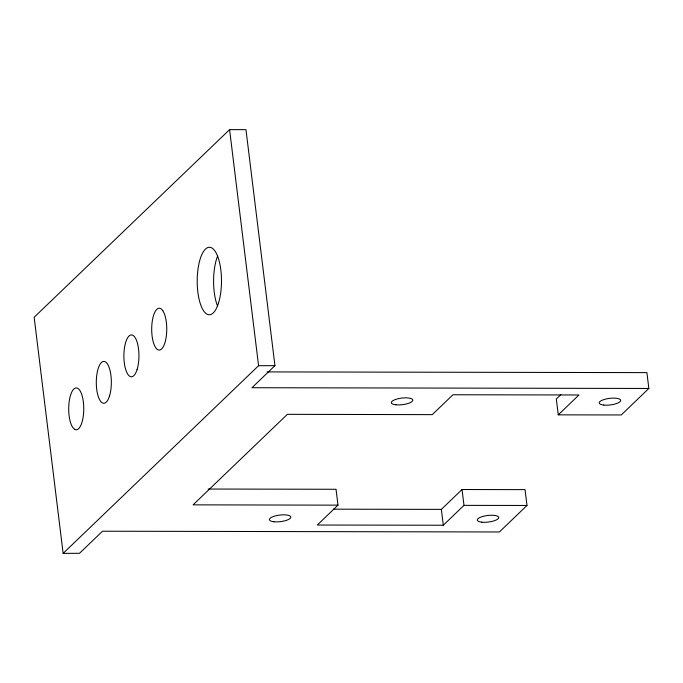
<?xml version="1.0" encoding="UTF-8"?>
<svg xmlns="http://www.w3.org/2000/svg" width="683" height="683" viewBox="0 0 683 683"><rect width="100%" height="100%" fill="white"/><g stroke="black" fill="none" stroke-linecap="round" stroke-linejoin="round"><path stroke-width="1.02" d="M267.079 371.911L646.903 372.619L648.85 388.465L251.95 387.722L274.942 365.644L245.965 129.659L229.59 129.625L34.15 317.279L63.135 553.375L79.51 553.298L102.501 531.22L499.393 531.972L526.986 505.471L525.039 489.634L462.041 489.515L441.346 509.381L333.347 509.176M63.135 553.375L258.575 365.721L274.942 365.644M208.187 489.037L336.045 489.276L337.991 505.155L317.296 525.022L443.293 525.236L463.988 505.369L526.986 505.471M560.914 394.578L556.312 399L558.259 414.854L621.257 414.957L648.85 388.465M558.259 414.854L578.953 394.979L452.957 394.765L432.262 414.641L287.364 414.333L193.093 504.848L337.991 505.155M462.041 489.515L463.988 505.369M441.346 509.381L443.293 525.236M229.59 129.625L258.575 365.721M217.399 305.728A33.757 12.149 -89.9 0 1 217.706 255.801M74.771 429.385L72.91 427.66A20.934 7.53 -89.9 0 1 71.519 392.588A20.934 7.53 -89.9 0 1 83.548 403.738A20.934 7.53 -89.9 0 1 74.771 429.385M162.853 310.731L162.545 310.321A20.934 7.53 -89.9 0 0 151.694 328.813A20.934 7.53 -89.9 0 0 162.264 348.262A20.934 7.53 -89.9 0 0 164.185 313.335L162.853 310.731M218.492 303.132A33.757 12.149 -89.9 0 0 211.704 247.878A33.757 12.149 -89.9 0 0 197.848 292.059A33.757 12.149 -89.9 0 0 218.492 303.132M137.087 369.563A20.934 7.53 -89.9 0 0 132.878 335.302A20.934 7.53 -89.9 0 0 124.289 362.69A20.934 7.53 -89.9 0 0 137.087 369.563M109.493 396.055A20.934 7.53 -89.9 0 0 105.284 361.794A20.934 7.53 -89.9 0 0 96.696 389.19A20.934 7.53 -89.9 0 0 109.493 396.055M273.943 521.761A10.8 3.304 -7 0 0 290.787 517.458A10.8 3.304 -7 0 0 275.573 515.844A10.8 3.304 -7 0 0 273.943 521.761M395.909 404.788A10.8 3.304 -7 0 0 412.763 400.486A10.8 3.304 -7 0 0 397.549 398.863A10.8 3.304 -7 0 0 395.909 404.788M481.839 522.171A10.8 3.304 -7 0 0 498.692 517.859A10.8 3.304 -7 0 0 483.479 516.254A10.8 3.304 -7 0 0 481.839 522.171M603.789 405.062A10.8 3.304 -7 0 0 620.642 400.75A10.8 3.304 -7 0 0 605.428 399.137A10.8 3.304 -7 0 0 603.789 405.062"/></g></svg>
